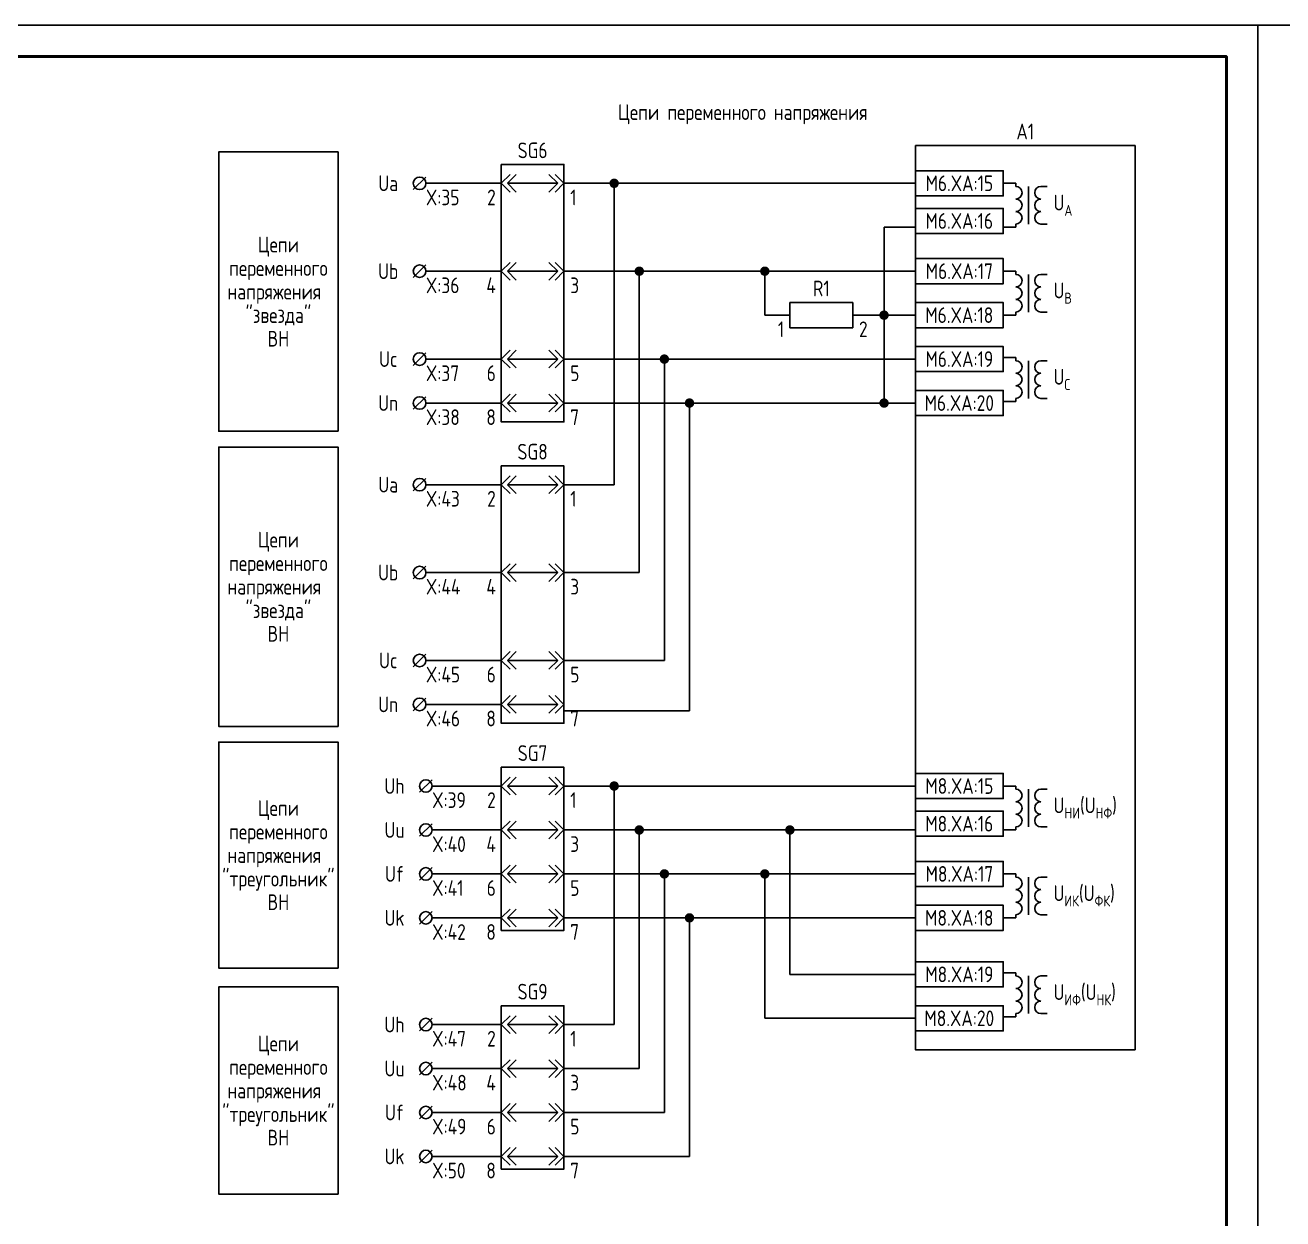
# Model space of a CAD drawing. Header units: millimetres. Extents: x -1117 to 4405, y -90 to 586.
# Drawn here: x 223.6 to 424, y 106.9 to 297 of the extents above; entities that cross this region are included whole.
import ezdxf

# ---------------------------------------------------------------- set-up
doc = ezdxf.new("R2010")
doc.units = ezdxf.units.MM
doc.styles.add('Gost_type_A', font='GOST_A.TTF')

# ---------------------------------------------------------------- blocks, each defined once
blk = doc.blocks.new('Формат_А3')
blk.add_lwpolyline([(-420, 297), (0, 297), (0, 0), (-420, 0)], close=True)
at = {"lineweight": 50}
blk.add_lwpolyline([(-400, 292), (-5, 292), (-5, 5), (-400, 5)], close=True, dxfattribs=at)
blk = doc.blocks.new('БИ_разъем')
for p, q in [((0, 0), (1.41, 1.41)), ((0, 0), (1.41, 1.41)), ((0, 0), (1.41, -1.41)), ((0, 0), (1.41, -1.41)), ((1, 0), (2.41, 1.41)), ((1, 0), (2.41, -1.41)), ((1, 0), (9, 0)), ((9, 0), (7.59, 1.41)), ((9, 0), (7.59, -1.41)), ((10, 0), (8.59, 1.41)), ((10, 0), (8.59, 1.41)), ((10, 0), (8.59, -1.41)), ((10, 0), (8.59, -1.41))]:
    blk.add_line(p, q)
blk = doc.blocks.new('POINT')
at = {"const_width": 0.75}
blk.add_lwpolyline([(-0.375, 0, 1), (0.375, 0, 1)], format="xyb", close=True, dxfattribs=at)

msp = doc.modelspace()

# ---------------------------------------------------------------- linework, layer by layer
for p, q in [((287.46, 272.81), (285.46, 270.81)), ((287.46, 271.81), (299.46, 271.81)), ((309.46, 271.81), (365.46, 271.81)), ((317.46, 223.81), (317.46, 271.81)), ((365.46, 264.81), (360.46, 264.81)), ((360.46, 264.81), (360.46, 236.81)), ((287.46, 258.81), (285.46, 256.81)), ((287.46, 257.81), (299.46, 257.81)), ((309.46, 257.81), (365.46, 257.81)), ((321.46, 209.81), (321.46, 257.81)), ((341.46, 250.81), (341.46, 257.81)), ((341.46, 250.81), (345.46, 250.81)), ((355.46, 250.81), (360.46, 250.81)), ((365.46, 250.81), (360.46, 250.81)), ((287.46, 244.81), (285.46, 242.81)), ((287.46, 243.81), (299.46, 243.81)), ((309.46, 243.81), (365.46, 243.81)), ((325.46, 195.81), (325.46, 243.81)), ((287.46, 237.81), (285.46, 235.81)), ((287.46, 236.81), (299.46, 236.81)), ((309.46, 236.81), (365.46, 236.81)), ((329.46, 187.81), (329.46, 236.81)), ((287.46, 224.81), (285.46, 222.81)), ((287.46, 223.81), (299.46, 223.81)), ((309.46, 223.81), (317.46, 223.81)), ((287.46, 210.81), (285.46, 208.81)), ((287.46, 209.81), (299.46, 209.81)), ((309.46, 209.81), (321.46, 209.81)), ((287.46, 196.81), (285.46, 194.81)), ((287.46, 195.81), (299.46, 195.81)), ((309.46, 195.81), (325.46, 195.81)), ((287.46, 189.81), (285.46, 187.81)), ((287.46, 188.81), (299.46, 188.81)), ((309.46, 187.81), (329.46, 187.81)), ((288.46, 176.81), (286.46, 174.81)), ((288.47, 175.81), (299.46, 175.81)), ((309.46, 175.81), (365.46, 175.81)), ((317.46, 137.81), (317.46, 175.81)), ((288.46, 169.81), (286.46, 167.81)), ((288.47, 168.81), (299.46, 168.81)), ((309.46, 168.81), (365.46, 168.81)), ((321.46, 130.81), (321.46, 168.81)), ((345.46, 168.81), (345.46, 145.81)), ((288.46, 162.81), (286.46, 160.81)), ((288.47, 161.81), (299.46, 161.81)), ((309.46, 161.81), (365.46, 161.81)), ((325.46, 123.81), (325.46, 161.81)), ((341.46, 161.81), (341.46, 138.81)), ((288.46, 155.81), (286.46, 153.81)), ((288.47, 154.81), (299.46, 154.81)), ((309.46, 154.81), (365.46, 154.81)), ((329.46, 116.81), (329.46, 154.81)), ((345.46, 145.81), (365.46, 145.81)), ((288.46, 138.81), (286.46, 136.81)), ((341.46, 138.81), (365.46, 138.81)), ((288.47, 137.81), (299.46, 137.81)), ((309.46, 137.81), (317.46, 137.81)), ((288.46, 131.81), (286.46, 129.81)), ((288.47, 130.81), (299.46, 130.81)), ((309.46, 130.81), (321.46, 130.81)), ((288.46, 124.81), (286.46, 122.81)), ((288.47, 123.81), (299.46, 123.81)), ((309.46, 123.81), (325.46, 123.81)), ((288.46, 117.81), (286.46, 115.81)), ((288.47, 116.81), (299.46, 116.81)), ((309.46, 116.81), (329.46, 116.81))]:
    msp.add_line(p, q)
at = {"ltscale": 4}
for p, q in [((379.46, 271.81), (381.46, 271.81)), ((381.46, 271.81), (381.46, 271.31)), ((381.46, 271.81), (381.46, 271.31)), ((383.46, 271.31), (383.46, 267.31)), ((386.46, 271.31), (385.46, 271.31)), ((383.46, 269.31), (383.46, 265.31)), ((381.46, 264.81), (379.46, 264.81)), ((381.46, 264.81), (381.46, 265.31)), ((386.46, 265.31), (385.46, 265.31)), ((379.46, 257.81), (381.46, 257.81)), ((381.46, 257.81), (381.46, 257.31)), ((381.46, 257.81), (381.46, 257.31)), ((383.46, 257.31), (383.46, 253.31)), ((386.46, 257.31), (385.46, 257.31)), ((383.46, 255.31), (383.46, 251.31)), ((381.46, 250.81), (379.46, 250.81)), ((381.46, 250.81), (381.46, 251.31)), ((386.46, 251.31), (385.46, 251.31)), ((379.46, 244.06), (381.46, 244.06)), ((381.46, 244.06), (381.46, 243.56)), ((381.46, 244.06), (381.46, 243.56)), ((383.46, 243.56), (383.46, 239.56)), ((386.46, 243.56), (385.46, 243.56)), ((383.46, 241.56), (383.46, 237.56)), ((381.46, 237.06), (379.46, 237.06)), ((381.46, 237.06), (381.46, 237.56)), ((386.46, 237.56), (385.46, 237.56)), ((379.46, 175.81), (381.46, 175.81)), ((381.46, 175.81), (381.46, 175.31)), ((381.46, 175.81), (381.46, 175.31)), ((383.46, 175.31), (383.46, 171.31)), ((386.46, 175.31), (385.46, 175.31)), ((383.46, 173.31), (383.46, 169.31)), ((381.46, 168.81), (379.46, 168.81)), ((381.46, 168.81), (381.46, 169.31)), ((386.46, 169.31), (385.46, 169.31)), ((379.46, 161.81), (381.46, 161.81)), ((381.46, 161.81), (381.46, 161.31)), ((381.46, 161.81), (381.46, 161.31)), ((383.46, 161.31), (383.46, 157.31)), ((386.46, 161.31), (385.46, 161.31)), ((383.46, 159.31), (383.46, 155.31)), ((381.46, 154.81), (379.46, 154.81)), ((381.46, 154.81), (381.46, 155.31)), ((386.46, 155.31), (385.46, 155.31)), ((379.46, 146.06), (381.46, 146.06)), ((381.46, 146.06), (381.46, 145.56)), ((381.46, 146.06), (381.46, 145.56)), ((383.46, 145.56), (383.46, 141.56)), ((386.46, 145.56), (385.46, 145.56)), ((383.46, 143.56), (383.46, 139.56)), ((381.46, 139.06), (379.46, 139.06)), ((381.46, 139.06), (381.46, 139.56)), ((386.46, 139.56), (385.46, 139.56))]:
    msp.add_line(p, q, dxfattribs=at)
for points in [[(273.46, 232.31), (254.46, 232.31), (254.46, 276.81), (273.46, 276.81)], [(365.46, 277.81), (400.46, 277.81), (400.46, 133.81), (365.46, 133.81)], [(299.46, 274.81), (309.46, 274.81), (309.46, 233.81), (299.46, 233.81)], [(365.46, 273.81), (379.46, 273.81), (379.46, 269.81), (365.46, 269.81)], [(365.46, 267.81), (379.46, 267.81), (379.46, 263.81), (365.46, 263.81)], [(365.46, 259.81), (379.46, 259.81), (379.46, 255.81), (365.46, 255.81)], [(345.46, 252.81), (355.46, 252.81), (355.46, 248.81), (345.46, 248.81)], [(365.46, 252.81), (379.46, 252.81), (379.46, 248.81), (365.46, 248.81)], [(365.46, 245.81), (379.46, 245.81), (379.46, 241.81), (365.46, 241.81)], [(365.46, 238.81), (379.46, 238.81), (379.46, 234.81), (365.46, 234.81)], [(273.46, 185.31), (254.46, 185.31), (254.46, 229.81), (273.46, 229.81)], [(299.46, 226.81), (309.46, 226.81), (309.46, 185.81), (299.46, 185.81)], [(273.46, 146.81), (254.46, 146.81), (254.46, 182.81), (273.46, 182.81)], [(299.46, 178.81), (309.46, 178.81), (309.46, 152.81), (299.46, 152.81)], [(365.46, 177.81), (379.46, 177.81), (379.46, 173.81), (365.46, 173.81)], [(365.46, 171.81), (379.46, 171.81), (379.46, 167.81), (365.46, 167.81)], [(365.46, 163.81), (379.46, 163.81), (379.46, 159.81), (365.46, 159.81)], [(365.46, 156.81), (379.46, 156.81), (379.46, 152.81), (365.46, 152.81)], [(365.46, 147.81), (379.46, 147.81), (379.46, 143.81), (365.46, 143.81)], [(273.46, 110.81), (254.46, 110.81), (254.46, 143.81), (273.46, 143.81)], [(299.46, 140.81), (309.46, 140.81), (309.46, 114.81), (299.46, 114.81)], [(365.46, 140.81), (379.46, 140.81), (379.46, 136.81), (365.46, 136.81)]]:
    msp.add_lwpolyline(points, close=True)
for centre in [(286.46, 271.81), (286.46, 257.81), (286.46, 243.81), (286.46, 236.81), (286.46, 223.81), (286.46, 209.81), (286.46, 195.81), (286.46, 188.81), (287.46, 175.81), (287.46, 168.81), (287.46, 161.81), (287.46, 154.81), (287.46, 137.81), (287.46, 130.81), (287.46, 123.81), (287.46, 116.81)]:
    msp.add_circle(centre, 1)
for centre, start, end in [((381.46, 270.31), 270, 90), ((385.46, 270.31), 90, 270), ((385.46, 270.31), 90, 270), ((381.46, 268.31), 270, 90), ((385.46, 268.31), 90, 270), ((385.46, 268.31), 90, 270), ((381.46, 266.31), 270, 90), ((385.46, 266.31), 90, 270), ((381.46, 256.31), 270, 90), ((385.46, 256.31), 90, 270), ((385.46, 256.31), 90, 270), ((381.46, 254.31), 270, 90), ((385.46, 254.31), 90, 270), ((385.46, 254.31), 90, 270), ((381.46, 252.31), 270, 90), ((385.46, 252.31), 90, 270), ((381.46, 242.56), 270, 90), ((385.46, 242.56), 90, 270), ((385.46, 242.56), 90, 270), ((381.46, 240.56), 270, 90), ((385.46, 240.56), 90, 270), ((385.46, 240.56), 90, 270), ((381.46, 238.56), 270, 90), ((385.46, 238.56), 90, 270), ((381.46, 174.31), 270, 90), ((385.46, 174.31), 90, 270), ((385.46, 174.31), 90, 270), ((381.46, 172.31), 270, 90), ((385.46, 172.31), 90, 270), ((385.46, 172.31), 90, 270), ((381.46, 170.31), 270, 90), ((385.46, 170.31), 90, 270), ((381.46, 160.31), 270, 90), ((385.46, 160.31), 90, 270), ((385.46, 160.31), 90, 270), ((381.46, 158.31), 270, 90), ((385.46, 158.31), 90, 270), ((385.46, 158.31), 90, 270), ((381.46, 156.31), 270, 90), ((385.46, 156.31), 90, 270), ((381.46, 144.56), 270, 90), ((385.46, 144.56), 90, 270), ((385.46, 144.56), 90, 270), ((381.46, 142.56), 270, 90), ((385.46, 142.56), 90, 270), ((385.46, 142.56), 90, 270), ((381.46, 140.56), 270, 90), ((385.46, 140.56), 90, 270)]:
    msp.add_arc(centre, 1, start, end, dxfattribs=at)

# ---------------------------------------------------------------- block references
at = {"color": 1}
for p in [(420, 0), (840, 0)]:
    msp.add_blockref('Формат_А3', p, dxfattribs=at)
for name, p in [('БИ_разъем', (299.46, 271.81)), ('POINT', (317.46, 271.81)), ('БИ_разъем', (299.46, 257.81)), ('POINT', (321.46, 257.81)), ('POINT', (341.46, 257.81)), ('POINT', (360.46, 250.81)), ('БИ_разъем', (299.46, 243.81)), ('POINT', (325.46, 243.81)), ('БИ_разъем', (299.46, 236.81)), ('POINT', (329.46, 236.81)), ('POINT', (360.46, 236.81)), ('БИ_разъем', (299.46, 223.81)), ('БИ_разъем', (299.46, 209.81)), ('БИ_разъем', (299.46, 195.81)), ('БИ_разъем', (299.46, 188.81)), ('БИ_разъем', (299.46, 175.81)), ('POINT', (317.46, 175.81)), ('БИ_разъем', (299.46, 168.81)), ('POINT', (321.46, 168.81)), ('POINT', (345.46, 168.81)), ('БИ_разъем', (299.46, 161.81)), ('POINT', (325.46, 161.81)), ('POINT', (341.46, 161.81)), ('БИ_разъем', (299.46, 154.81)), ('POINT', (329.46, 154.81)), ('БИ_разъем', (299.46, 137.81)), ('БИ_разъем', (299.46, 130.81)), ('БИ_разъем', (299.46, 123.81)), ('БИ_разъем', (299.46, 116.81))]:
    msp.add_blockref(name, p)

# ---------------------------------------------------------------- texts
at = {"char_height": 2.5, "line_spacing_factor": 0.9, "style": 'Gost_type_A'}
for s, insert, width, attachment_point in [('Цепи переменного напряжения', (337.96, 282.81), 197, 5), ('A1', (382.96, 278.81), 35, 8), ('SG6', (304.46, 275.81), 10, 8), ('Ua', (281.46, 271.81), 6, 5), ('X:35', (287.46, 270.81), 10, 1), ('{\\T0.9;2}', (298.46, 270.81), 5, 3), ('{\\T0.9;1}', (310.46, 270.81), 5, 1), ('Цепи переменного напряжения  "звезда"\\PВН', (263.96, 254.56), 19, 5), ('Ub', (281.46, 257.81), 6, 5), ('X:36', (287.46, 256.81), 10, 1), ('{\\T0.9;4}', (298.46, 256.81), 5, 3), ('{\\T0.9;3}', (310.46, 256.81), 5, 1), ('R1', (350.46, 253.81), 10, 8), ('{\\T0.9;1}', (344.46, 249.81), 5, 3), ('{\\T0.9;2}', (356.46, 249.81), 5, 1), ('Uc', (281.46, 243.81), 6, 5), ('X:37', (287.46, 242.81), 10, 1), ('{\\T0.9;6}', (298.46, 242.81), 5, 3), ('{\\T0.9;5}', (310.46, 242.81), 5, 1), ('Un', (281.46, 236.81), 6, 5), ('X:38', (287.46, 235.81), 10, 1), ('{\\T0.9;8}', (298.46, 235.81), 5, 3), ('{\\T0.9;7}', (310.46, 235.81), 5, 1), ('SG8', (304.46, 227.81), 10, 8), ('Ua', (281.46, 223.81), 6, 5), ('X:43', (287.46, 222.81), 10, 1), ('{\\T0.9;2}', (298.46, 222.81), 5, 3), ('{\\T0.9;1}', (310.46, 222.81), 5, 1), ('Цепи переменного напряжения  "звезда"\\PВН', (263.96, 207.56), 19, 5), ('Ub', (281.46, 209.81), 6, 5), ('X:44', (287.46, 208.81), 10, 1), ('{\\T0.9;4}', (298.46, 208.81), 5, 3), ('{\\T0.9;3}', (310.46, 208.81), 5, 1), ('Uc', (281.46, 195.81), 6, 5), ('X:45', (287.46, 194.81), 10, 1), ('{\\T0.9;6}', (298.46, 194.81), 5, 3), ('{\\T0.9;5}', (310.46, 194.81), 5, 1), ('Un', (281.46, 188.81), 6, 5), ('X:46', (287.46, 187.81), 10, 1), ('{\\T0.9;8}', (298.46, 187.81), 5, 3), ('{\\T0.9;7}', (310.46, 187.81), 5, 1), ('SG7', (304.46, 179.81), 10, 8), ('Uh', (282.46, 175.81), 6, 5), ('X:39', (288.46, 174.81), 8, 1), ('{\\T0.9;2}', (298.46, 174.81), 5, 3), ('{\\T0.9;1}', (310.46, 174.81), 5, 1), ('Цепи переменного напряжения  "треугольник"\\PВН', (263.96, 164.81), 19, 5), ('Uu', (282.46, 168.81), 6, 5), ('X:40', (288.46, 167.81), 8, 1), ('{\\T0.9;4}', (298.46, 167.81), 5, 3), ('{\\T0.9;3}', (310.46, 167.81), 5, 1), ('Uf', (282.46, 161.81), 6, 5), ('X:41', (288.46, 160.81), 8, 1), ('{\\T0.9;6}', (298.46, 160.81), 5, 3), ('{\\T0.9;5}', (310.46, 160.81), 5, 1), ('Uk', (282.46, 154.81), 6, 5), ('X:42', (288.46, 153.81), 8, 1), ('{\\T0.9;8}', (298.46, 153.81), 5, 3), ('{\\T0.9;7}', (310.46, 153.81), 5, 1), ('SG9', (304.46, 141.81), 10, 8), ('Uh', (282.46, 137.81), 6, 5), ('X:47', (288.46, 136.81), 8, 1), ('{\\T0.9;2}', (298.46, 136.81), 5, 3), ('{\\T0.9;1}', (310.46, 136.81), 5, 1), ('Цепи переменного напряжения  "треугольник"\\PВН', (263.96, 127.31), 19, 5), ('Uu', (282.46, 130.81), 6, 5), ('X:48', (288.46, 129.81), 8, 1), ('{\\T0.9;4}', (298.46, 129.81), 5, 3), ('{\\T0.9;3}', (310.46, 129.81), 5, 1), ('Uf', (282.46, 123.81), 6, 5), ('X:49', (288.46, 122.81), 8, 1), ('{\\T0.9;6}', (298.46, 122.81), 5, 3), ('{\\T0.9;5}', (310.46, 122.81), 5, 1), ('Uk', (282.46, 116.81), 6, 5), ('X:50', (288.46, 115.81), 8, 1), ('{\\T0.9;8}', (298.46, 115.81), 5, 3), ('{\\T0.9;7}', (310.46, 115.81), 5, 1)]:
    msp.add_mtext(s, dxfattribs=dict(at, insert=insert, width=width, attachment_point=attachment_point))
at = {"char_height": 2.5, "style": 'Gost_type_A'}
for s, insert, width, attachment_point in [('M6.XA:15', (372.46, 271.81), 14, 5), ('\\A1;U{\\H0.7x;\\S^ А ;}', (387.46, 268.31), 12, 4), ('M6.XA:16', (372.45, 265.81), 14.018, 5), ('M6.XA:17', (372.46, 257.81), 14, 5), ('\\A1;U{\\H0.7x;\\S^ В ;}', (387.46, 254.31), 12, 4), ('M6.XA:18', (372.45, 250.81), 14.018, 5), ('M6.XA:19', (372.46, 243.81), 14, 5), ('\\A1;U{\\H0.7x;\\S^ С ;}', (387.46, 240.56), 12, 4), ('M6.XA:20', (372.45, 236.81), 14.018, 5), ('M8.XA:15', (372.46, 175.81), 14, 5), ('\\A1;U{\\H0.7x;\\S^ НИ;}(U{\\H0.7x;\\S^ НФ;})', (387.46, 172.31), 12, 4), ('M8.XA:16', (372.45, 169.81), 14.018, 5), ('M8.XA:17', (372.46, 161.81), 14, 5), ('\\A1;U{\\H0.7x;\\S^ ИК;\\H1.42857x;(U\\H0.7x;\\S^ ФК;\\H1.42857x;)}', (387.46, 158.31), 12, 4), ('M8.XA:18', (372.45, 154.81), 14.018, 5), ('M8.XA:19', (372.46, 145.81), 14, 5), ('\\A1;U{\\H0.7x;\\S^ ИФ;\\H1.42857x;(U\\H0.7x;\\S^ НК;\\H1.42857x;)}', (387.46, 142.56), 12, 4), ('M8.XA:20', (372.45, 138.81), 14.018, 5)]:
    msp.add_mtext(s, dxfattribs=dict(at, insert=insert, width=width, attachment_point=attachment_point))

doc.saveas('drawing.dxf')
